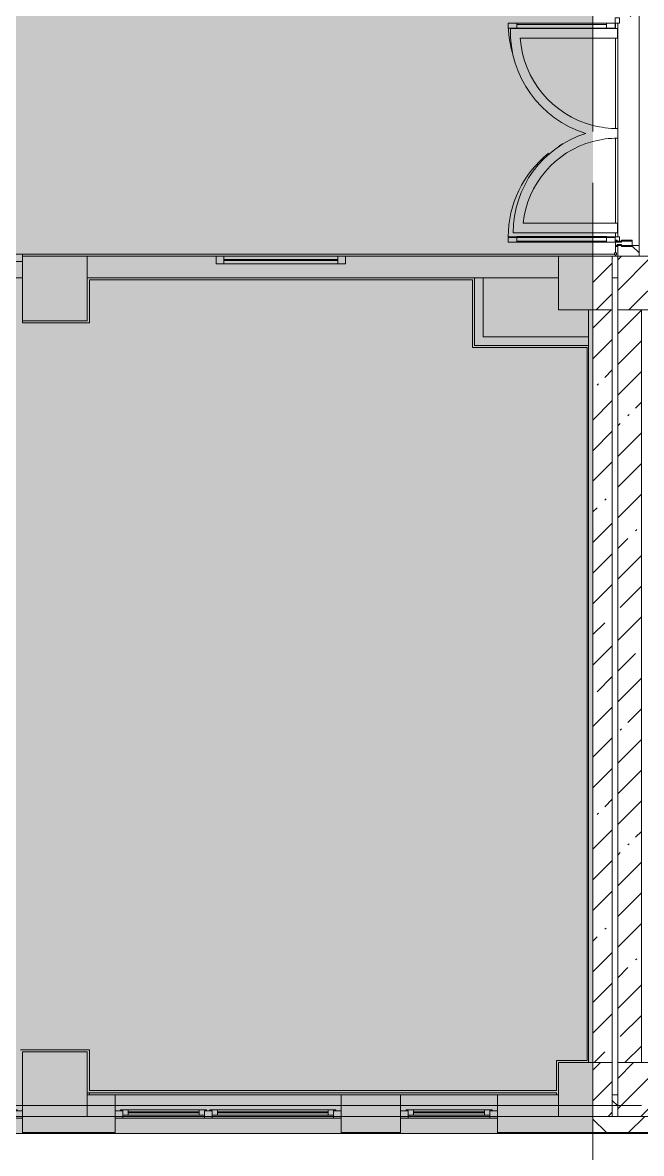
# Model space of a CAD drawing. Header units: millimetres. Extents: x 957 to 217451, y -8553 to 29000.
# Drawn here: x 123451 to 129201, y -444 to 10072 of the extents above; entities that cross this region are included whole.
import ezdxf

# ---------------------------------------------------------------- set-up
doc = ezdxf.new("R2010")
doc.units = ezdxf.units.MM
doc.linetypes.add('Осевая', pattern=[3175, 635, -476.25, 1587.5, -476.25])
doc.layers.add('A-DETL-GENF-3', color=7, linetype='Continuous', lineweight=9, true_color=0xc0c0c0, transparency=0.4)
for name, color, linetype, lineweight, true_color in [('A-DETL-GENF-4', 7, 'Continuous', 5, 0xb7b7b7), ('A-DETL-GENF-5', 7, 'Continuous', 5, 0xaaaaaa), ('A-DOOR-3', 7, 'Continuous', 5, 0xaaaaaa), ('A-DOOR-5', 7, 'Continuous', 5, 0xb7b7b7), ('A-FLOR-1', 7, 'Continuous', 5, 0xb7b7b7), ('A-FLOR-2', 7, 'Continuous', 5, 0xaaaaaa), ('A-GLAZ-3', 7, 'Continuous', 5, 0x737373), ('A-GLAZ-CWMG-4', 7, 'Continuous', 5, 0x737373), ('A-WALL-3', 7, 'Continuous', 5, 0x737373), ('A-WALL-4', 7, 'Continuous', 9, 0x737373), ('I-WALL-3', 7, 'Continuous', 5, 0x737373), ('S-COLS-1', 7, 'Continuous', 5, 0x737373)]:
    doc.layers.add(name, color=color, linetype=linetype, lineweight=lineweight, true_color=true_color)
for name, color, linetype, lineweight in [('A-GLAZ-CWMG-2', 7, 'Continuous', 5), ('A-WALL', 7, 'Continuous', 9), ('A-WALL-2', 7, 'Continuous', 5), ('I-WALL-2', 7, 'Continuous', 5), ('S-COLS-2', 7, 'Continuous', 5), ('Оси', 7, 'Continuous', 9), ('Оси-2', 7, 'Осевая', 9)]:
    doc.layers.add(name, color=color, linetype=linetype, lineweight=lineweight)
pattern_1 = [(45, (90440.88, 0), (-285.123, 285.123), []), (45, (90726, 0), (-285.123, 285.123), [504.031, -100.806, 16.764, -84.042])]
pattern_2 = [(135, (90440.9, 0), (-353.5534, -353.5534), [])]

# ---------------------------------------------------------------- blocks, each defined once
blk = doc.blocks.new('BSC_Колонна _Прямоугольная - 500х500-23286270-3_2_1_птичка')
at = {"layer": 'S-COLS-2'}
h = blk.add_hatch(dxfattribs=at)
h.set_pattern_fill('FP_41', color=256, style=0, pattern_type=2)
h.set_pattern_definition([(45, (-38790, -7650), (-285.123, 285.123), []), (45, (-38504.88, -7650), (-285.123, 285.123), [504.031, -100.806, 16.764, -84.042])])
h.paths.add_polyline_path([(250, -250), (250, 250), (-250, 250), (-250, -250), (-20, -250)])
for p, q in [((250, 250), (-250, 250)), ((-250, 250), (-250, -250)), ((250, -250), (250, 250)), ((-250, -250), (250, -250))]:
    blk.add_line(p, q, dxfattribs=at)
blk = doc.blocks.new('BSC_Колонна _Прямоугольная - 500х500-V167-3_2_1_птичка')
at = {"layer": 'S-COLS-2'}
h = blk.add_hatch(dxfattribs=at)
h.set_pattern_fill('FP_46', color=256, style=0, pattern_type=2)
h.set_pattern_definition([(45, (-38790, -150), (-285.123, 285.123), []), (45, (-38504.88, -150), (-285.123, 285.123), [504.031, -100.806, 16.764, -84.042])])
h.paths.add_polyline_path([(-250, -250), (250, -250), (250, 250), (-250, 250), (-250, -50)])
for p, q in [((250, 250), (-250, 250)), ((-250, 250), (-250, -250)), ((250, -250), (250, 250)), ((-250, -250), (250, -250))]:
    blk.add_line(p, q, dxfattribs=at)
blk = doc.blocks.new('BSC_Колонна _Прямоугольная - 600х600-23286269-3_2_1_птичка')
at = {"layer": 'S-COLS-1'}
for p, q in [((300, 300), (-300, 300)), ((-300, 300), (-300, -300)), ((300, -300), (300, 300)), ((-300, -300), (300, -300))]:
    blk.add_line(p, q, dxfattribs=at)
blk = doc.blocks.new('120_Окно_СКБ_2Ст - 120_Окно_СКБ_2Ст 2100х2400 _мал створка справа_-22446225-3_2_1_птичка')
at = {"layer": 'A-GLAZ-3'}
for p, q in [((-1050, -127), (-1050, -57)), ((-1050, -57), (-980, -57)), ((1050, -57), (-1050, -57)), ((-980, -57), (-980, -127)), ((150, -87), (-980, -87)), ((-980, -87), (-980, -127)), ((-930, -137), (-930, -87)), ((100, -137), (100, -87)), ((150, -127), (150, -57)), ((150, -57), (220, -57)), ((150, -127), (150, -87)), ((220, -57), (220, -127)), ((980, -87), (220, -87)), ((220, -87), (220, -127)), ((270, -137), (270, -87)), ((930, -137), (930, -87)), ((980, -127), (980, -57)), ((980, -57), (1050, -57)), ((980, -127), (980, -87)), ((1050, -57), (1050, -127)), ((-980, -127), (-1050, -127)), ((-1050, -127), (-1000, -127)), ((-980, -127), (-1000, -127)), ((-1000, -127), (-1000, -137)), ((-1000, -137), (170, -137)), ((170, -137), (-1000, -137)), ((-930, -107), (100, -107)), ((100, -117), (-930, -117)), ((220, -127), (150, -127)), ((170, -127), (150, -127)), ((170, -127), (200, -127)), ((170, -137), (170, -127)), ((220, -127), (200, -127)), ((200, -127), (200, -137)), ((200, -137), (1000, -137)), ((1000, -137), (200, -137)), ((270, -107), (930, -107)), ((930, -117), (270, -117)), ((1050, -127), (980, -127)), ((1000, -127), (980, -127)), ((1000, -127), (1050, -127)), ((1000, -137), (1000, -127))]:
    blk.add_line(p, q, dxfattribs=at)
blk = doc.blocks.new('120_Окно_СКБ_1Ст - 120_Окно_СКБ_1Ст 900х2500_h_-22445987-3_2_1_птичка')
at = {"layer": 'A-GLAZ-3'}
for p, q in [((-450, -127), (-450, -57)), ((-450, -57), (-380, -57)), ((450, -57), (-450, -57)), ((-380, -57), (-380, -127)), ((380, -87), (-380, -87)), ((-380, -87), (-380, -127)), ((-330, -137), (-330, -87)), ((330, -137), (330, -87)), ((380, -127), (380, -57)), ((380, -57), (450, -57)), ((380, -127), (380, -87)), ((450, -57), (450, -127)), ((-380, -127), (-450, -127)), ((-450, -127), (-400, -127)), ((-380, -127), (-400, -127)), ((-400, -127), (-400, -137)), ((-400, -137), (400, -137)), ((400, -137), (-400, -137)), ((-330, -107), (330, -107)), ((330, -117), (-330, -117)), ((450, -127), (380, -127)), ((400, -127), (380, -127)), ((400, -127), (450, -127)), ((400, -137), (400, -127))]:
    blk.add_line(p, q, dxfattribs=at)
blk = doc.blocks.new('BSC_Колонна _Прямоугольная - 500х500-V215-3_2_1_птичка')
at = {"layer": 'S-COLS-2'}
h = blk.add_hatch(dxfattribs=at)
h.set_pattern_fill('FP_91', color=256, style=0, pattern_type=2)
h.set_pattern_definition([(45, (-38240, -150), (-285.123, 285.123), []), (45, (-37954.88, -150), (-285.123, 285.123), [504.031, -100.806, 16.764, -84.042])])
h.paths.add_polyline_path([(250, -250), (250, 250), (70, 250), (70, -250)])
at = {"layer": 'S-COLS-1'}
for p, q in [((70, 250), (-250, 250)), ((-250, 250), (-250, -250)), ((-250, -250), (70, -250))]:
    blk.add_line(p, q, dxfattribs=at)
at = {"layer": 'S-COLS-2'}
for p, q in [((250, 250), (70, 250)), ((250, -250), (250, 250)), ((70, -250), (250, -250))]:
    blk.add_line(p, q, dxfattribs=at)
blk = doc.blocks.new('BSC_Колонна _Прямоугольная - 500х500-V216-3_2_1_птичка')
at = {"layer": 'S-COLS-2'}
h = blk.add_hatch(dxfattribs=at)
h.set_pattern_fill('FP_92', color=256, style=0, pattern_type=2)
h.set_pattern_definition([(45, (-38240, -7650), (-285.123, 285.123), []), (45, (-37954.88, -7650), (-285.123, 285.123), [504.031, -100.806, 16.764, -84.042])])
h.paths.add_polyline_path([(145, -250), (250, -250), (250, 250), (70, 250), (70, -250)])
at = {"layer": 'S-COLS-1'}
for p, q in [((70, 250), (-250, 250)), ((-250, 250), (-250, -250)), ((-250, -250), (70, -250))]:
    blk.add_line(p, q, dxfattribs=at)
at = {"layer": 'S-COLS-2'}
for p, q in [((250, 250), (70, 250)), ((250, -250), (250, 250)), ((70, -250), (250, -250))]:
    blk.add_line(p, q, dxfattribs=at)
blk = doc.blocks.new('120_Окно_СКБ_1Ст - 120_Окно_СКБ_1Ст 400х1200 EI30-24228909-3_2_1_птичка')
at = {"layer": 'A-GLAZ-3'}
for p, q in [((-600, 30), (-600, 100)), ((-600, 100), (-530, 100)), ((600, 100), (-600, 100)), ((-530, 30), (-600, 30)), ((-600, 30), (600, 30)), ((-530, 100), (-530, 30)), ((530, 70), (-530, 70)), ((530, 60), (-530, 60)), ((530, 30), (530, 100)), ((530, 100), (600, 100)), ((600, 30), (530, 30)), ((600, 100), (600, 30))]:
    blk.add_line(p, q, dxfattribs=at)
blk = doc.blocks.new('Прямоугольный импост - 50 x 70 мм-31700031-3_2_1_птичка')
at = {"layer": 'A-GLAZ-CWMG-4'}
for p, q in [((-70, 35), (0, 35)), ((-70, -35), (-70, 35)), ((0, -35), (-70, -35)), ((0, -15), (0, -35))]:
    blk.add_line(p, q, dxfattribs=at)
blk = doc.blocks.new('Прямоугольный импост - Импост структурный с накладкой - 160мм Темный-31239214-3_2_1_птичка')
at = {"layer": 'A-GLAZ-CWMG-2'}
for p, q in [((-50, 0), (-50, 17)), ((-50, 17), (0, 17)), ((-40, 0), (-50, 0)), ((-40, -40), (-40, 0)), ((0, 0), (-10, 0)), ((-10, 0), (-10, -40)), ((0, 17), (0, 0)), ((-50, -140), (-50, -40)), ((-50, -40), (-40, -40)), ((-10, -40), (0, -40)), ((0, -40), (0, -140)), ((0, -140), (-50, -140))]:
    blk.add_line(p, q, dxfattribs=at)
blk = doc.blocks.new('Дверь_Витражная_остекление_ - ДВН_ДАО_Главный вход_1800 в свету 5-32258809-3_2_1_птичка')
at = {"layer": 'A-DETL-GENF-4'}
for p, q in [((-993, -1013), (-993, -226)), ((-993, -226), (-993, -1013)), ((-983, -933), (-983, -226)), ((-948, -1013), (-948, -226)), ((-948, -1013), (-948, -226)), ((989, -933), (989, -226)), ((998, -1013), (998, -226)), ((998, -226), (998, -1013)), ((1033, -933), (1033, -226)), ((1043, -1013), (1043, -226)), ((1043, -1013), (1043, -226)), ((-993, -933), (-948, -933)), ((1043, -933), (998, -933)), ((-993, -1013), (-948, -1013)), ((-993, -1013), (-948, -1013)), ((1043, -1013), (998, -1013)), ((998, -1013), (1043, -1013))]:
    blk.add_line(p, q, dxfattribs=at)
at = {"layer": 'A-DETL-GENF-5'}
for p, q in [((-948, -20), (-993, -20)), ((-993, -226), (-993, -20)), ((-948, -20), (-993, -20)), ((-993, -20), (-993, -226)), ((-993, -100), (-948, -100)), ((-983, -226), (-983, -100)), ((-948, -226), (-948, -20)), ((-948, -226), (-948, -20)), ((989, -226), (989, -100)), ((998, -226), (998, -20)), ((998, -20), (998, -226)), ((1043, -100), (998, -100)), ((1033, -226), (1033, -100)), ((1043, -226), (1043, -20)), ((1043, -226), (1043, -20))]:
    blk.add_line(p, q, dxfattribs=at)
at = {"layer": 'A-DOOR-3'}
for p, q in [((-1043, 20), (-993, 20)), ((-1043, -20), (-1043, 20)), ((-993, 20), (-993, -20)), ((993, 20), (1043, 20)), ((993, -20), (993, 20)), ((1043, 20), (1043, -20)), ((-993, -20), (-1043, -20)), ((-993, -226), (-993, -20)), ((993, -226), (993, -20)), ((1043, -20), (993, -20))]:
    blk.add_line(p, q, dxfattribs=at)
at = {"layer": 'A-DOOR-5'}
for p, q in [((-993, -1013), (-993, -226)), ((993, -1013), (993, -226))]:
    blk.add_line(p, q, dxfattribs=at)
for centre, start, end in [((993, -20), 208.9884, 212.16), ((993, -20), 218.4779, 270), ((-993, -20), 270, 285.599)]:
    blk.add_arc(centre, 993, start, end, dxfattribs=at)
blk = doc.blocks.new('Прямоугольный импост - Импост структурный с накладкой - 160мм Темный-31915521-3_2_1_птичка')
at = {"layer": 'A-GLAZ-CWMG-2'}
for p, q in [((-25, 0), (-25, 17)), ((-25, 17), (25, 17)), ((-15, 0), (-25, 0)), ((-15, -40), (-15, 0)), ((25, 0), (15, 0)), ((15, 0), (15, -40)), ((25, 17), (25, 0)), ((-25, -140), (-25, -40)), ((-25, -40), (-15, -40)), ((15, -40), (25, -40)), ((25, -40), (25, -140)), ((25, -140), (-25, -140))]:
    blk.add_line(p, q, dxfattribs=at)

msp = doc.modelspace()

# ---------------------------------------------------------------- hatches: boundary and pattern name
at = {"layer": 'A-DETL-GENF-3'}
h = msp.add_hatch(color=256, dxfattribs=at)
h.paths.add_polyline_path([(98732.6, -258), (128750.9, -253), (128750.9, 15358), (90172.9, 15358), (90172.9, -258), (98700.6, -258)])
h.paths.add_polyline_path([(93675.9, 7680), (93675.9, 7730), (93665.9, 7730), (93665.9, 7760), (93710.9, 7760), (93710.9, 7908), (93780.9, 7908), (93780.9, 7900), (93725.9, 7900), (93725.9, 7680), (93780.9, 7680), (93780.9, 7672), (93710.9, 7672), (93710.9, 7680), (93698.8, 7680)])
h.paths.add_polyline_path([(93625.9, 6780), (93625.9, 7680), (93675.9, 7680), (93675.9, 6780)])
h.paths.add_polyline_path([(92425.9, 7280), (92375.9, 7280), (92375.9, 7680), (92425.9, 7680), (92425.9, 7288.3)])
h.paths.add_polyline_path([(117880.9, 7672), (117865.9, 7672), (117865.9, 7820), (117845.9, 7820), (117845.9, 7860), (117855.9, 7860), (117855.9, 7900), (117865.9, 7900), (117865.9, 7908), (117935.9, 7908), (117935.9, 7900), (117880.9, 7900), (117880.9, 7680), (117935.9, 7680), (117935.9, 7672), (117905.9, 7672)])
h.paths.add_polyline_path([(116805.9, 7672), (116775.9, 7672), (116775.9, 7680), (116830.9, 7680), (116830.9, 7900), (116775.9, 7900), (116775.9, 7908), (116845.9, 7908), (116845.9, 7900), (116855.9, 7900), (116855.9, 7860), (116865.9, 7860), (116865.9, 7820), (116845.9, 7820), (116845.9, 7672), (116830.9, 7672)])
h.paths.add_polyline_path([(92317.9, 7672), (92270.9, 7672), (92270.9, 7680), (92325.9, 7684.1), (92325.9, 7900), (92270.9, 7900), (92270.9, 7908), (92340.9, 7906.5), (92340.9, 7760), (92385.9, 7760), (92385.9, 7730), (92375.9, 7730), (92375.9, 7680), (92340.9, 7674.8), (92340.9, 7672), (92325.9, 7672)])
h.paths.add_polyline_path([(116875.9, 7900), (116855.9, 7900), (116855.9, 8900), (116895.9, 8900), (116895.9, 7900)])
h.paths.add_polyline_path([(107300.9, 10900), (107300.9, 10940), (107290.9, 10940), (107290.9, 10980), (107310.9, 10980), (107310.9, 11108), (107380.9, 11108), (107380.9, 11100), (107325.9, 11100), (107325.9, 10900), (107380.9, 10900), (107380.9, 10892), (107310.9, 10892), (107310.9, 10900)])
h.paths.add_polyline_path([(107286.3, 10050), (107260.9, 10050), (107260.9, 10900), (107300.9, 10899.9), (107300.9, 10050)])
h.paths.add_polyline_path([(105751.8, 10050), (105711.8, 10050), (105711.8, 10900), (105751.8, 10899.9), (105751.8, 10064.1)])
h.paths.add_polyline_path([(106440.9, 10892), (106370.9, 10892), (106370.9, 10900), (106425.9, 10900), (106425.9, 11100), (106370.9, 11100), (106370.9, 11108), (106440.9, 11108), (106440.9, 10980), (106460.9, 10980), (106460.9, 10940), (106450.9, 10940), (106450.9, 10900), (106440.9, 10899.9)])
h.paths.add_polyline_path([(105773.9, 10892), (105761.8, 10892), (105761.8, 10900), (105751.8, 10901.4), (105751.8, 10940), (105741.8, 10940), (105741.8, 10980), (105761.8, 10980), (105761.8, 11108), (105831.8, 11108), (105831.8, 11100), (105776.8, 11100), (105776.8, 10900), (105831.8, 10900), (105831.8, 10892), (105774.8, 10892)])
h.paths.add_polyline_path([(104821.8, 10892), (104821.8, 10900), (104876.8, 10901.4), (104876.8, 11100), (104821.8, 11100), (104821.8, 11108), (104891.8, 11108), (104891.8, 10980), (104911.8, 10980), (104911.8, 10940), (104901.8, 10940), (104901.8, 10900), (104891.8, 10899.9), (104891.8, 10892), (104851.8, 10892)])
h.paths.add_polyline_path([(103482.1, 11175), (103402.1, 11175), (103402.1, 11200), (103442.1, 11200), (103442.1, 11210), (103482.1, 11210), (103482.1, 11200)])
h.paths.add_polyline_path([(103382.1, 11760), (102802.1, 11760), (102802.1, 11800), (103402.1, 11800), (103402.1, 11760)])
h.paths.add_polyline_path([(103482.1, 11790), (103442.1, 11790), (103442.1, 11800), (103402.1, 11800), (103402.1, 11825), (103482.1, 11825), (103482.1, 11800)])
h.paths.add_polyline_path([(103402.1, 12055), (103402.1, 12080), (103442.1, 12080), (103442.1, 12090), (103482.1, 12090), (103482.1, 12055)])
h.paths.add_polyline_path([(102802.1, 12640), (102802.1, 12680), (103402.1, 12680), (103402.1, 12640), (103382.1, 12640)])
h.paths.add_polyline_path([(103482.1, 12670), (103442.1, 12670), (103442.1, 12680), (103402.1, 12680), (103402.1, 12705), (103482.1, 12705), (103482.1, 12680)])
h.paths.add_polyline_path([(103482.1, 12935), (103402.1, 12935), (103402.1, 12960), (103442.1, 12960), (103442.1, 12970), (103482.1, 12970), (103482.1, 12960)])
h.paths.add_polyline_path([(102802.1, 13520), (102802.1, 13560), (103402.1, 13560), (103402.1, 13520), (103382.1, 13520)])
h.paths.add_polyline_path([(103482.1, 13550), (103442.1, 13550), (103442.1, 13560), (103402.1, 13560), (103402.1, 13585), (103482.1, 13585), (103482.1, 13560)])
h.paths.add_polyline_path([(103482.1, 13844.9), (103402.1, 13844.9), (103402.1, 13869.9), (103442.1, 13869.9), (103442.1, 13879.9), (103482.1, 13879.9), (103482.1, 13869.9)])
h.paths.add_polyline_path([(103382.1, 14429.9), (102802.1, 14429.9), (102802.1, 14469.9), (103402.1, 14469.9), (103402.1, 14429.9), (103382.1, 14429.9)])
h.paths.add_polyline_path([(103458.1, 14459.9), (103442.1, 14459.9), (103442.1, 14469.9), (103402.1, 14469.9), (103402.1, 14494.9), (103482.1, 14494.9), (103482.1, 14459.9)])
at = {"layer": 'A-WALL-2'}
h = msp.add_hatch(dxfattribs=at)
h.set_pattern_fill('FP_59', color=256, style=0, pattern_type=2)
h.set_pattern_definition([(135, (90440.88, 0), (-176.7767, -176.7767), [])])
h.paths.add_polyline_path([(128980.9, -100), (128980.9, 100), (128930.9, 100), (128930.9, -100), (128937.2, -100)])
h.paths.add_polyline_path([(155830.9, -100), (155850.9, -100), (155850.9, 100), (155600.9, 100), (155600.9, -100), (155699.6, -100)])
h.paths.add_polyline_path([(132200.9, -100), (132200.9, 100), (131580.9, 100), (131580.9, -100)])
h.paths.add_polyline_path([(154150.9, -100), (154700.9, -100), (154700.9, 100), (154150.9, 100)])
h.paths.add_polyline_path([(140700.9, -100), (141450.9, -100), (141450.9, 100), (140700.9, 100)])
h.paths.add_polyline_path([(151970.8, -100), (152050.9, -100), (152050.9, 100), (151850.9, 100), (151850.9, -100), (151870.9, -100)])
h.paths.add_polyline_path([(133350.9, -100), (133350.9, 100), (133100.9, 100), (133100.9, -100), (133330.9, -100)])
h.paths.add_polyline_path([(142850.9, -100), (143100.9, -100), (143100.9, 100), (142850.9, 100), (142850.9, 33.3)])
h.paths.add_polyline_path([(133850.9, -100), (134750.9, -100), (134750.9, 100), (133850.9, 100), (133850.9, -9.1)])
h.paths.add_polyline_path([(138600.9, -100), (138600.9, 100), (138350.9, 100), (138350.9, -100), (138370.9, -100)])
h.paths.add_polyline_path([(147350.9, -100), (148250.9, -100), (148250.9, 100), (147350.9, 100), (147350.9, -52.2)])
h.paths.add_polyline_path([(145950.9, -100), (145950.9, 100), (145200.9, 100), (145200.9, -100), (145445.4, -100)])
h = msp.add_hatch(dxfattribs=at)
h.set_pattern_fill('FP_60', color=256, style=0, pattern_type=2)
h.set_pattern_definition([(45, (90440.9, 0), (-353.5534, 353.5534), []), (135, (90440.9, 0), (-353.5534, -353.5534), [])])
h.paths.add_polyline_path([(145445.4, -250), (145950.9, -250), (145950.9, -100), (145200.9, -100), (145200.9, -250)])
h.paths.add_polyline_path([(146850.9, -250), (147068, -250), (147068, -100), (146850.9, -100), (146850.9, -136.7)])
h.paths.add_polyline_path([(133100.9, -250), (134750.9, -250), (134750.9, -100), (133100.9, -100), (133100.9, -219.1)])
h.paths.add_polyline_path([(137850.9, -250), (138600.9, -250), (138600.9, -100), (137850.9, -100), (137850.9, -232.3)])
h.paths.add_polyline_path([(140700.9, -250), (141450.9, -250), (141450.9, -100), (140700.9, -100), (140700.9, -240.3)])
h.paths.add_polyline_path([(131580.9, -250), (132200.9, -250), (132200.9, -100), (131580.9, -100), (131580.9, -214.9)])
h.paths.add_polyline_path([(143100.9, -250), (143100.9, -100), (142350.9, -100), (142350.9, -250), (142648.8, -250)])
h.paths.add_polyline_path([(128750.9, -250), (129480.9, -250), (129480.9, -100), (128750.9, -100), (128750.9, -207)])
at = {"layer": 'I-WALL-2'}
h = msp.add_hatch(dxfattribs=at)
h.set_pattern_fill('FP_61', color=256, style=0, pattern_type=2)
h.set_pattern_definition(pattern_2)
h.paths.add_polyline_path([(129131.8, 7900), (129180.9, 7900), (129180.9, 8000), (128980.9, 8000), (128980.9, 7900)])
h.paths.add_polyline_path([(129180.9, 10130), (129180.9, 10230), (128980.9, 10230), (128980.9, 10130), (129131.8, 10130)])
h = msp.add_hatch(dxfattribs=at)
h.set_pattern_fill('FP_61', color=256, style=0, pattern_type=2)
h.set_pattern_definition(pattern_2)
h.paths.add_polyline_path([(128980.9, 7700), (128980.9, 7900), (128930.9, 7900), (128930.9, 7700)])
h.paths.add_polyline_path([(130070.9, 7700), (130070.9, 7900), (129480.9, 7900), (129480.9, 7700), (129490.9, 7700)])
h.paths.add_polyline_path([(133330.9, 7700), (133350.9, 7700), (133350.9, 7900), (132570.9, 7900), (132570.9, 7700)])
h = msp.add_hatch(dxfattribs=at)
h.set_pattern_fill('FP_57', color=256, style=0, pattern_type=2)
h.set_pattern_definition(pattern_1)
h.paths.add_polyline_path([(128921.4, 400), (128930.9, 400), (128930.9, 7400), (128750.9, 7400), (128750.9, 400)])
h = msp.add_hatch(dxfattribs=at)
h.set_pattern_fill('FP_57', color=256, style=0, pattern_type=2)
h.set_pattern_definition(pattern_1)
h.paths.add_polyline_path([(128989.6, 400), (129200.9, 400), (129200.9, 7400), (128980.9, 7400), (128980.9, 400)])

# ---------------------------------------------------------------- linework, layer by layer
at = {"layer": 'A-FLOR-1'}
for p, q in [((128977.9, 10018), (127983.2, 10018)), ((128075.1, 9928), (128977.9, 9928)), ((128977.9, 8207.6), (128103.5, 8207.6)), ((128008.9, 8117.6), (128977.9, 8117.6)), ((123450.9, 7920), (128950.4, 7920)), ((127630.9, 7680), (124070.9, 7680)), ((124070.9, 7680), (124070.9, 7280)), ((127630.9, 7050), (127630.9, 7680)), ((123450.9, 7280), (123450.9, 7300)), ((124070.9, 7280), (123450.9, 7280)), ((128695.9, 7050), (127630.9, 7050)), ((128695.9, 420), (128695.9, 7050)), ((123430.9, 520), (124070.9, 520)), ((124070.9, 520), (124070.9, 140)), ((128410.9, 140), (128410.9, 420)), ((128410.9, 420), (128695.9, 420)), ((124070.9, 140), (128410.9, 140))]:
    msp.add_line(p, q, dxfattribs=at)
for centre, radius, start, end in [((128977.9, 9992), 995, 178.50265, 252.82384), ((128977.9, 9992), 905, 184.05524, 255.45477), ((128977.9, 8118), 969, 107.65196, 180.02266), ((128977.9, 8118), 879, 104.98919, 174.14835)]:
    msp.add_arc(centre, radius, start, end, dxfattribs=at)
at = {"layer": 'A-FLOR-2'}
for p, q in [((128960.4, 10064.1), (128960.4, 10018)), ((128960.9, 10018), (128960.9, 10064.1)), ((128977.9, 9928), (128977.9, 10018)), ((128960.4, 9928), (128960.4, 9088.1)), ((128960.9, 9088.1), (128960.9, 9928)), ((128980.9, 8997), (128980.9, 9087)), ((128960.4, 8995.9), (128960.4, 8207.6)), ((128960.9, 8207.6), (128960.9, 8995.9)), ((128977.9, 8117.6), (128977.9, 8207.6)), ((128960.4, 8117.6), (128960.4, 8080)), ((128960.9, 8080), (128960.9, 8117.6)), ((128960.4, 7991.2), (128960.4, 7931)), ((128960.4, 7911), (128960.4, 7900)), ((128960.9, 7931), (128960.9, 7990.6))]:
    msp.add_line(p, q, dxfattribs=at)
for centre, radius, start, end in [((128977.9, 9992), 905, 255.45477, 270.18994), ((128977.9, 8118), 879, 89.80445, 104.98919)]:
    msp.add_arc(centre, radius, start, end, dxfattribs=at)
at = {"layer": 'A-WALL'}
msp.add_line((128980.9, -100), (128930.9, -100), dxfattribs=at)
at = {"layer": 'A-WALL-2'}
for p, q in [((128970.4, 7931), (128950.4, 7931)), ((128950.4, 7931), (128950.4, 7911)), ((128950.4, 7911), (128970.4, 7911)), ((128970.4, 7911), (128970.4, 7931)), ((128980.9, 100), (128930.9, 100)), ((140700.9, -258), (126963.9, -258))]:
    msp.add_line(p, q, dxfattribs=at)
at = {"layer": 'A-WALL-3'}
for p, q in [((124310.9, 100), (124050.9, 100)), ((124310.9, -258), (124310.9, 100)), ((126963.9, 100), (126410.9, 100)), ((126410.9, 100), (126410.9, -258)), ((126963.9, -258), (126963.9, 100)), ((128430.9, 100), (127863.9, 100)), ((127863.9, 100), (127863.9, -258)), ((122550.9, -100), (123450.9, -100)), ((123450.9, -100), (123450.9, -258)), ((124310.9, -100), (126410.9, -100)), ((126963.9, -100), (127863.9, -100)), ((126963.9, -258), (120423.7, -258))]:
    msp.add_line(p, q, dxfattribs=at)
at = {"layer": 'A-WALL-4'}
for p, q in [((127730.9, 7700), (127650.9, 7700)), ((128710.9, 7070), (128710.9, 7150)), ((124050.9, -100), (124310.9, -100)), ((126410.9, -100), (126963.9, -100)), ((127863.9, -100), (128430.9, -100)), ((123450.9, -250), (124310.9, -250)), ((123450.9, -253), (124310.9, -253)), ((126410.9, -250), (126963.9, -250)), ((126410.9, -253), (126963.9, -253)), ((127863.9, -250), (129480.9, -250)), ((127863.9, -253), (129480.9, -253))]:
    msp.add_line(p, q, dxfattribs=at)
at = {"layer": 'I-WALL-2'}
for p, q in [((129180.9, 10230), (129180.9, 7900)), ((128980.9, 9087), (128980.9, 10064.1)), ((128980.9, 8080), (128980.9, 8997)), ((129180.9, 8000), (128980.9, 8000)), ((128980.9, 8000), (128980.9, 7900)), ((128980.9, 7900), (128930.9, 7900)), ((128930.9, 7700), (128980.9, 7700)), ((128930.9, 400), (128930.9, 7400)), ((128980.9, 7400), (128980.9, 400)), ((129200.9, 400), (129200.9, 7400))]:
    msp.add_line(p, q, dxfattribs=at)
at = {"layer": 'I-WALL-3'}
for p, q in [((125250.9, 7900), (124050.9, 7900)), ((128430.9, 7900), (126450.9, 7900)), ((123450.9, 7700), (120880.6, 7700)), ((124050.9, 7700), (127650.9, 7700)), ((127650.9, 7700), (127650.9, 7070)), ((127730.9, 7150), (127730.9, 7700)), ((127730.9, 7700), (128430.9, 7700)), ((128710.9, 7400), (128710.9, 7150)), ((127650.9, 7070), (128710.9, 7070)), ((128710.9, 7150), (127730.9, 7150)), ((128710.9, 7070), (128710.9, 400)), ((124050.9, 120), (128410.9, 120)), ((124070.9, 100), (124070.9, 120)), ((128410.9, 120), (128410.9, 100)), ((126410.9, 100), (124310.9, 100)), ((127863.9, 100), (126963.9, 100))]:
    msp.add_line(p, q, dxfattribs=at)
at = {"layer": 'Оси'}
for p, q in [((128750.9, -4552.8), (128750.9, 7947.2)), ((116700.9, 0), (129200.9, 0))]:
    msp.add_line(p, q, dxfattribs=at)
at = {"layer": 'Оси-2'}
msp.add_line((128750.9, 7947.2), (128750.9, 11277.7), dxfattribs=at)

# ---------------------------------------------------------------- block references
at = {"layer": 'A-DOOR-3', "rotation": 269.9999999999999}
msp.add_blockref('Дверь_Витражная_остекление_ - ДВН_ДАО_Главный вход_1800 в свету 5-32258809-3_2_1_птичка', (128976.9, 9072.5), dxfattribs=at)
at = {"layer": 'A-GLAZ-3'}
msp.add_blockref('120_Окно_СКБ_1Ст - 120_Окно_СКБ_1Ст 400х1200 EI30-24228909-3_2_1_птичка', (125850.9, 7800), dxfattribs=at)
at = {"layer": 'A-GLAZ-3', "rotation": 180}
for name, p in [('120_Окно_СКБ_1Ст - 120_Окно_СКБ_1Ст 900х2500_h_-22445987-3_2_1_птичка', (123000.9, -175)), ('120_Окно_СКБ_2Ст - 120_Окно_СКБ_2Ст 2100х2400 _мал створка справа_-22446225-3_2_1_птичка', (125360.9, -175)), ('120_Окно_СКБ_1Ст - 120_Окно_СКБ_1Ст 900х2500_h_-22445987-3_2_1_птичка', (127413.9, -175))]:
    msp.add_blockref(name, p, dxfattribs=at)
at = {"layer": 'A-GLAZ-CWMG-2', "extrusion": (0, 0, -1), "rotation": 270.0000000000001}
for name, p in [('Прямоугольный импост - Импост структурный с накладкой - 160мм Темный-31239214-3_2_1_птичка', (-128976.9, 8000)), ('Прямоугольный импост - Импост структурный с накладкой - 160мм Темный-31915521-3_2_1_птичка', (-128976.9, 8015))]:
    msp.add_blockref(name, p, dxfattribs=at)
at = {"layer": 'A-GLAZ-CWMG-4', "extrusion": (0, 0, -1), "rotation": 180}
msp.add_blockref('Прямоугольный импост - 50 x 70 мм-31700031-3_2_1_птичка', (-123450.9, 7885), dxfattribs=at)
at = {"layer": 'S-COLS-1'}
for p in [(123750.9, 7600), (123750.9, 200)]:
    msp.add_blockref('BSC_Колонна _Прямоугольная - 600х600-23286269-3_2_1_птичка', p, dxfattribs=at)
at = {"layer": 'S-COLS-2'}
for name, p in [('BSC_Колонна _Прямоугольная - 500х500-V216-3_2_1_птичка', (128680.9, 7650)), ('BSC_Колонна _Прямоугольная - 500х500-23286270-3_2_1_птичка', (129230.9, 7650)), ('BSC_Колонна _Прямоугольная - 500х500-V215-3_2_1_птичка', (128680.9, 150)), ('BSC_Колонна _Прямоугольная - 500х500-V167-3_2_1_птичка', (129230.9, 150))]:
    msp.add_blockref(name, p, dxfattribs=at)

doc.saveas('drawing.dxf')
